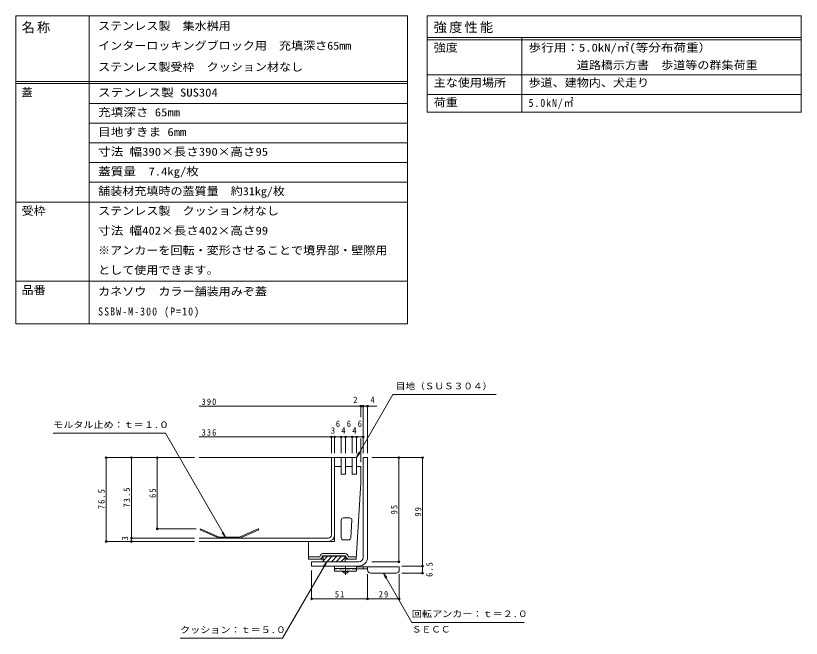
# Model space of a CAD drawing. Units: millimetres on the paper, enlarged 3 times, with parts at other scales. Extents: x -940 to 1139, y -824 to 816.
# Drawn here: x 64 to 1139, y -36 to 816 of the extents above; entities that cross this region are included whole.
import ezdxf
from ezdxf.enums import TextEntityAlignment as Align

# ---------------------------------------------------------------- set-up
doc = ezdxf.new("R2010")
doc.units = ezdxf.units.MM
doc.header["$LTSCALE"] = 3
doc.header["$PDMODE"] = 32
doc.header["$PDSIZE"] = 2.4
for name, pattern in [('CHAIN1', [8, 5, -1, 1, -1]), ('DASHED1', [1.8, 1.2, -0.6]), ('DASHED2', [3, 2, -1])]:
    doc.linetypes.add(name, pattern=pattern)
for name, color, linetype, lineweight in [('D-1', 2, 'Continuous', 9), ('D-2', 3, 'Continuous', 9), ('D-3', 4, 'Continuous', 9), ('D-4', 7, 'Continuous', 9), ('D-5', 7, 'Continuous', 9), ('D-9', 4, 'Continuous', 9), ('D-A', 6, 'Continuous', 9), ('F-F_F-Fﾚｲﾔ', 3, 'Continuous', 9)]:
    doc.layers.add(name, color=color, linetype=linetype, lineweight=lineweight)
doc.styles.add('ＭＳ ゴシック', font='')
doc.styles.get('ＭＳ ゴシック').set_extended_font_data('MS Gothic')

msp = doc.modelspace()

# ---------------------------------------------------------------- linework, layer by layer
at = {"layer": 'D-1'}
for p, q in [((539.781, 211.423), (545.781, 211.423)), ((539.781, 74.923), (539.781, 211.423)), ((545.781, 74.923), (545.781, 211.423)), ((533.781, 68.923), (469.281, 68.923))]:
    msp.add_line(p, q, dxfattribs=at)
msp.add_lwpolyline([(533.781, 62.923), (469.281, 62.923), (469.281, 68.923)], dxfattribs=at)
for radius in [12, 6]:
    msp.add_arc((533.781, 74.923), radius, 270, 0, dxfattribs=at)
at = {"layer": 'D-2'}
for p, q in [((530.781, 211.423), (315.14, 211.423)), ((496.281, 105.673), (496.281, 211.423)), ((500.781, 199.423), (500.781, 211.423)), ((342.619, 101.173), (316.653, 112.549)), ((370.944, 101.173), (396.91, 112.549)), ((491.781, 101.173), (315.14, 101.173)), ((370.629, 102.673), (342.933, 102.673)), ((491.781, 96.673), (315.14, 96.673))]:
    msp.add_line(p, q, dxfattribs=at)
at = {"layer": 'D-2', "linetype": 'DASHED1'}
msp.add_line((500.781, 105.673), (500.781, 199.423), dxfattribs=at)
at = {"layer": 'D-2'}
for points in [[(342.933, 102.673), (317.255, 113.923), (316.653, 112.549)], [(370.629, 102.673), (396.308, 113.923), (396.91, 112.549)]]:
    msp.add_lwpolyline(points, dxfattribs=at)
for radius in [4.5, 9]:
    msp.add_arc((491.781, 105.673), radius, 270, 0, dxfattribs=at)
at = {"layer": 'D-3'}
for p, q in [((500.781, 96.673), (500.781, 199.423)), ((500.781, 199.423), (509.781, 199.423)), ((515.781, 199.423), (524.781, 199.423)), ((530.781, 199.423), (536.781, 199.423)), ((536.781, 176.923), (536.781, 199.423)), ((536.781, 176.923), (530.031, 72.673)), ((509.781, 101.923), (509.781, 125.923)), ((521.454, 128.923), (512.781, 128.923)), ((522.894, 101.729), (524.448, 125.729)), ((512.781, 98.923), (519.9, 98.923)), ((500.781, 96.673), (464.781, 96.673)), ((464.781, 72.673), (464.781, 96.673)), ((480.156, 75.673), (464.781, 75.673)), ((484.656, 80.173), (515.406, 80.173)), ((484.656, 77.173), (515.406, 77.173)), ((485.031, 77.173), (485.031, 68.923)), ((515.031, 77.023), (485.031, 77.023)), ((515.031, 76.873), (485.031, 76.873)), ((515.031, 76.723), (485.031, 76.723)), ((515.031, 76.573), (485.031, 76.573)), ((515.031, 76.423), (485.031, 76.423)), ((491.096, 76.423), (485.031, 70.358)), ((497.46, 76.423), (489.96, 68.923)), ((503.824, 76.423), (496.324, 68.923)), ((510.188, 76.423), (502.688, 68.923)), ((515.031, 77.173), (515.031, 68.923)), ((519.906, 75.673), (530.031, 75.673)), ((530.031, 72.673), (530.031, 75.673)), ((485.031, 72.673), (464.781, 72.673)), ((485.031, 68.923), (515.031, 68.923)), ((515.031, 74.902), (509.052, 68.923)), ((519.906, 72.673), (515.031, 72.673)), ((519.906, 72.673), (530.031, 72.673))]:
    msp.add_line(p, q, dxfattribs=at)
for centre, radius, start, end in [((512.781, 125.923), 3, 90, 180), ((521.454, 125.923), 3, 356.2954, 90), ((512.781, 101.923), 3, 180, 270), ((519.9, 101.923), 3, 270, 356.2954), ((480.156, 76.423), 3.75, 270, 0), ((480.156, 76.423), 0.75, 270, 0), ((484.656, 76.423), 3.75, 90, 180), ((484.656, 76.423), 0.75, 90, 180), ((515.406, 76.423), 3.75, 0, 90), ((515.406, 76.423), 0.75, 0, 90), ((519.906, 76.423), 3.75, 180, 270), ((519.906, 76.423), 0.75, 180, 270)]:
    msp.add_arc(centre, radius, start, end, dxfattribs=at)
at = {"layer": 'D-4'}
for p, q in [((536.781, 281.743), (315.14, 281.743)), ((536.781, 282.643), (536.781, 266.901)), ((539.781, 281.743), (536.781, 281.743)), ((539.781, 282.643), (539.781, 217.423)), ((558.573, 281.743), (539.781, 281.743)), ((545.781, 282.643), (545.781, 217.423)), ((496.281, 239.733), (315.14, 239.733)), ((496.281, 240.633), (496.281, 217.423)), ((500.781, 239.733), (496.281, 239.733)), ((500.781, 240.633), (500.781, 217.423)), ((509.781, 240.633), (509.781, 217.423)), ((515.781, 240.633), (515.781, 217.423)), ((524.781, 240.633), (524.781, 217.423)), ((530.781, 240.633), (530.781, 217.423)), ((530.781, 239.733), (539.781, 239.733)), ((536.781, 237.559), (536.781, 205.423)), ((187.057, 211.423), (309.14, 211.423)), ((187.957, 211.423), (187.957, 96.673)), ((222.533, 211.423), (222.533, 101.173)), ((257.966, 211.423), (257.966, 113.923)), ((622.075, 211.423), (551.781, 211.423)), ((588.594, 211.423), (588.594, 68.923)), ((621.175, 211.423), (621.175, 62.923)), ((257.066, 113.923), (311.255, 113.923)), ((221.633, 101.173), (309.14, 101.173)), ((222.533, 101.173), (222.533, 96.673)), ((187.057, 96.673), (309.14, 96.673)), ((589.494, 68.923), (551.781, 68.923)), ((469.281, 17.28), (469.281, 56.923)), ((622.075, 62.923), (592.937, 62.923)), ((621.175, 62.923), (621.175, 53.173)), ((545.781, 17.28), (545.781, 51.973)), ((589.281, 17.28), (589.281, 51.973)), ((622.075, 53.173), (592.937, 53.173)), ((545.781, 18.18), (469.281, 18.18)), ((589.281, 18.18), (545.781, 18.18))]:
    msp.add_line(p, q, dxfattribs=at)
for points in [[(500.781, 239.733), (509.781, 239.733), (515.781, 239.733)], [(515.781, 239.733), (524.781, 239.733), (530.781, 239.733)]]:
    msp.add_lwpolyline(points, dxfattribs=at)
for p in [(536.781, 281.743), (539.781, 281.743), (545.781, 281.743), (496.281, 239.733), (500.781, 239.733), (509.781, 239.733), (515.781, 239.733), (524.781, 239.733), (530.781, 239.733), (539.781, 239.733), (187.957, 211.423), (222.533, 211.423), (257.966, 211.423), (588.594, 211.423), (621.175, 211.423), (257.966, 113.923), (187.957, 96.673), (222.533, 101.173), (222.533, 96.673), (588.594, 68.923), (621.175, 62.923), (621.175, 53.173), (469.281, 18.18), (545.781, 18.18), (589.281, 18.18)]:
    msp.add_point(p, dxfattribs=at)
at = {"layer": 'D-5'}
for p, q in [((580.616, 297.74), (721.848, 297.74)), ((269.204, 244.792), (115.454, 244.792)), ((530.781, 211.423), (535.347, 217.373)), ((351.257, 102.673), (348.387, 109.602)), ((489.96, 68.923), (485.395, 62.973)), ((567.531, 53.473), (570.401, 46.544)), ((567.531, 53.473), (572.097, 47.523)), ((606.51, -14.04), (567.531, 53.473)), ((606.51, -14.04), (760.26, -14.04)), ((429.486, -35.821), (289.236, -35.821))]:
    msp.add_line(p, q, dxfattribs=at)
for points in [[(580.616, 297.74), (530.781, 211.423), (533.652, 218.352)], [(269.204, 244.792), (351.257, 102.673), (346.691, 108.623)], [(429.486, -35.821), (489.96, 68.923), (487.09, 61.994)]]:
    msp.add_lwpolyline(points, dxfattribs=at)
at = {"layer": 'D-9', "color": 3}
for p, q in [((500.781, 62.923), (500.781, 56.173)), ((530.781, 62.923), (500.781, 62.923)), ((530.781, 59.923), (500.781, 59.923)), ((530.781, 56.173), (500.781, 56.173)), ((530.781, 62.923), (530.781, 56.173))]:
    msp.add_line(p, q, dxfattribs=at)
at = {"layer": 'D-9', "color": 3, "linetype": 'DASHED2'}
msp.add_line((530.781, 59.173), (500.781, 59.173), dxfattribs=at)
at = {"layer": 'D-9', "color": 2}
for p, q in [((511.656, 55.423), (511.656, 56.173)), ((511.656, 55.423), (514.281, 53.173)), ((511.656, 55.423), (519.906, 55.423)), ((517.281, 53.173), (519.906, 55.423)), ((519.906, 55.423), (519.906, 56.173)), ((514.281, 53.173), (517.281, 53.173))]:
    msp.add_line(p, q, dxfattribs=at)
at = {"layer": 'D-9', "linetype": 'CHAIN1'}
msp.add_line((515.781, 50.851), (515.781, 62.923), dxfattribs=at)
at = {"layer": 'D-9'}
for p, q in [((589.281, 62.173), (530.781, 62.173)), ((545.789, 59.173), (530.781, 59.173)), ((539.781, 59.173), (539.781, 62.173)), ((545.781, 57.973), (545.781, 62.173)), ((589.281, 57.973), (589.281, 62.173)), ((550.281, 53.473), (584.781, 53.473))]:
    msp.add_line(p, q, dxfattribs=at)
for centre, start, end in [((550.281, 57.973), 180, 270), ((584.781, 57.973), 270, 0)]:
    msp.add_arc(centre, 4.5, start, end, dxfattribs=at)
at = {"layer": 'D-A'}
for p, q in [((509.781, 211.423), (515.781, 211.423)), ((509.781, 188.923), (509.781, 211.423)), ((515.781, 211.423), (515.781, 188.923)), ((524.781, 211.423), (530.781, 211.423)), ((524.781, 188.923), (524.781, 211.423)), ((530.781, 211.423), (530.781, 188.923)), ((515.781, 188.923), (509.781, 188.923)), ((530.781, 188.923), (524.781, 188.923))]:
    msp.add_line(p, q, dxfattribs=at)
at = {"layer": 'F-F_F-Fﾚｲﾔ', "color": 7}
for p, q in [((64.268, 816.339), (600.338, 816.339)), ((64.268, 816.339), (64.268, 394.452)), ((164.641, 816.339), (164.641, 394.452)), ((600.338, 816.339), (600.338, 394.452)), ((627.381, 816.339), (1139.467, 816.339)), ((627.381, 816.339), (627.381, 684.339)), ((1139.467, 816.339), (1139.467, 684.339)), ((627.381, 786.339), (1139.467, 786.339)), ((757.203, 786.339), (757.203, 684.339)), ((627.381, 783.339), (1139.467, 783.339)), ((627.381, 735.339), (1139.467, 735.339)), ((64.268, 726.339), (600.338, 726.339)), ((64.268, 723.339), (600.338, 723.339)), ((627.381, 708.339), (1139.467, 708.339)), ((164.641, 696.339), (600.338, 696.339)), ((627.381, 684.339), (1139.467, 684.339)), ((164.641, 669.339), (600.338, 669.339)), ((164.641, 642.339), (600.338, 642.339)), ((164.641, 615.339), (600.338, 615.339)), ((164.641, 588.339), (600.338, 588.339)), ((64.268, 561.339), (600.338, 561.339)), ((64.268, 452.952), (600.338, 452.952)), ((64.268, 394.452), (600.338, 394.452))]:
    msp.add_line(p, q, dxfattribs=at)

# ---------------------------------------------------------------- texts
at = {"layer": 'D-4', "color": 2, "style": 'ＭＳ ゴシック'}
for s, p in [('2', (526.171, 283.543)), ('4', (549.77, 283.543)), ('6', (502.281, 250.738)), ('6', (517.281, 250.738)), ('6', (532.281, 250.738)), ('3', (495.531, 241.533)), ('4', (509.781, 241.533)), ('4', (524.781, 241.533))]:
    msp.add_text(s, height=8.798, dxfattribs=at).set_placement(p, align=Align.BOTTOM_LEFT)
msp.add_text('3', height=8.798, rotation=90, dxfattribs=at).set_placement((220.733, 98.033), align=Align.BOTTOM_LEFT)
at = {"layer": 'D-4', "color": 2, "char_height": 8.798, "attachment_point": 7, "style": 'ＭＳ ゴシック'}
for s, insert in [('\\T1.27;\\W0.9;390', (318.758, 283.543)), ('\\T1.27;\\W0.9;336', (318.758, 241.533)), ('\\T1.27;\\W0.95;51', (501.156, 19.98)), ('\\T1.27;\\W0.95;29', (561.156, 19.98))]:
    msp.add_mtext(s, dxfattribs=dict(at, insert=insert))
at = {"layer": 'D-4', "color": 2, "char_height": 8.798, "attachment_point": 7, "rotation": 90, "style": 'ＭＳ ゴシック'}
for s, insert in [('\\T1.28;\\W0.9;76.5', (186.157, 140.923)), ('\\T1.28;\\W0.9;73.5', (220.733, 143.173)), ('\\T1.27;\\W0.95;65', (256.166, 156.298)), ('\\T1.27;\\W0.95;95', (586.794, 133.798)), ('\\T1.27;\\W0.95;99', (619.375, 130.798)), ('\\T1.27;\\W0.9;6.5', (634.975, 48.298))]:
    msp.add_mtext(s, dxfattribs=dict(at, insert=insert))
at = {"layer": 'D-5', "color": 2, "style": 'ＭＳ ゴシック'}
for s, width, p in [('目地（ＳＵＳ３０４）', 1.1, (584.482, 302.301)), ('モルタル止め：ｔ＝１.０', 1.15, (115.454, 249.354)), ('回転アンカー：ｔ＝２.０', 1.15, (606.51, -9.478)), ('クッション：ｔ＝５.０', 1.15, (289.236, -31.26)), ('ＳＥＣＣ', 1.1, (606.51, -30.601))]:
    msp.add_text(s, height=8.798, dxfattribs=dict(at, width=width)).set_placement(p, align=Align.BOTTOM_LEFT)
at = {"layer": 'F-F_F-Fﾚｲﾔ', "style": 'ＭＳ ゴシック'}
for s, width, p in [('ステンレス製\u3000集水桝用', 1.1, (177.041, 793.479)), ('インターロッキングブロック用\u3000充填深さ65mm', 1.1, (177.041, 766.479)), ('強度', 1.1, (636.381, 763.839)), ('歩行用：5.0kN/㎡(等分布荷重）', 1.15, (766.203, 763.839)), ('ステンレス製受枠\u3000クッション材なし', 1.1, (177.041, 737.382)), ('\u3000 \u3000 \u3000道路橋示方書\u3000歩道等の群集荷重', 1.1, (766.203, 739.839)), ('主な使用場所', 1.1, (636.381, 715.839)), ('歩道、建物内、犬走り', 1.1, (766.203, 715.839)), ('ステンレス製 SUS304', 1.15, (177.041, 702.338)), ('荷重', 1.1, (636.381, 688.839)), ('充填深さ 65mm', 1.15, (177.041, 675.339)), ('目地すきま 6mm', 1.15, (177.041, 648.339)), ('寸法 幅390×長さ390×高さ95', 1.15, (177.041, 621.339)), ('蓋質量\u30007.4kg/枚', 1.15, (177.041, 594.339)), ('舗装材充填時の蓋質量\u3000約31kg/枚', 1.1, (177.041, 567.339)), ('受枠', 1.1, (72.253, 540.339)), ('ステンレス製\u3000クッション材なし', 1.1, (177.041, 540.339)), ('寸法 幅402×長さ402×高さ99', 1.15, (177.041, 513.339)), ('※アンカーを回転・変形させることで境界部・壁際用', 1.1, (177.041, 486.339)), ('として使用できます。', 1.1, (177.041, 459.339)), ('品番', 1.1, (72.253, 431.952)), ('カネソウ\u3000カラー舗装用みぞ蓋', 1.1, (177.041, 430.07))]:
    msp.add_text(s, height=11, dxfattribs=dict(at, width=width)).set_placement(p, align=Align.BOTTOM_LEFT)
msp.add_text('蓋', height=11, dxfattribs=at).set_placement((72.253, 702.338), align=Align.BOTTOM_LEFT)
at = {"layer": 'F-F_F-Fﾚｲﾔ', "attachment_point": 7, "style": 'ＭＳ ゴシック'}
for s, insert, char_height in [('\\T1.17;名称', (72.253, 792.338), 13.2), ('\\T1.17;強度性能', (636.381, 792.339), 13.2), ('\\T1.19;\\W0.9;5.0kN/㎡', (766.203, 688.839), 11), ('\\T1.22;\\W0.9;SSBW-M-300\\~(P=10)', (177.041, 403.07), 11)]:
    msp.add_mtext(s, dxfattribs=dict(at, insert=insert, char_height=char_height))

doc.saveas('drawing.dxf')
